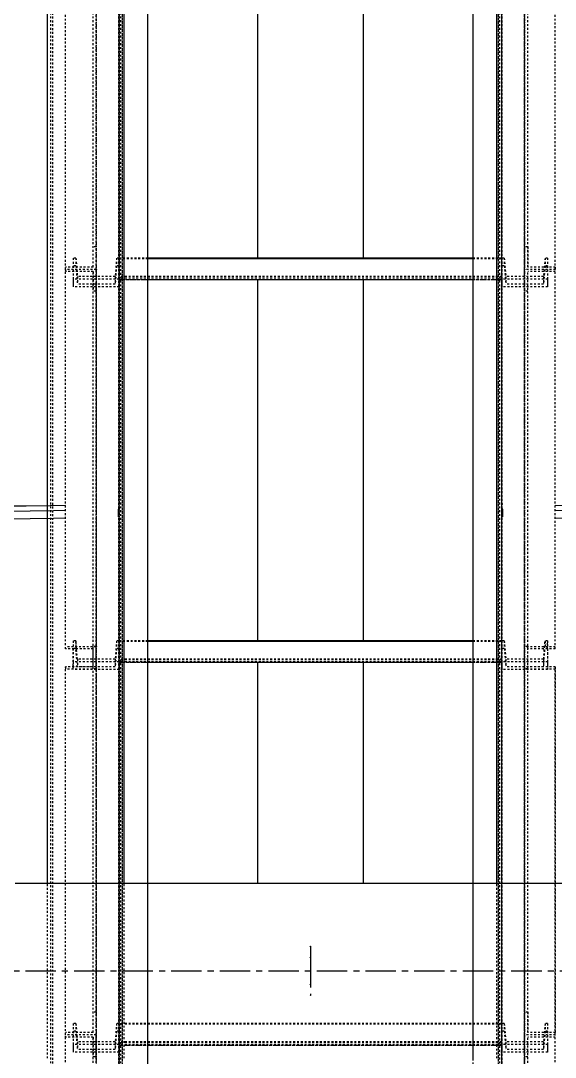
# Model space of a CAD drawing. Header units: millimetres. Extents: x 5143 to 30813, y 232 to 21408.
# Drawn here: x 12029.3 to 12169, y 16537.7 to 16808.5 of the extents above; entities that cross this region are included whole.
import ezdxf

# ---------------------------------------------------------------- set-up
doc = ezdxf.new("R2010")
doc.units = ezdxf.units.MM
doc.header["$LTSCALE"] = 0.25
for name, pattern in [('CENTER', [50.8, 31.75, -6.35, 6.35, -6.35]), ('XKITLINE00', [0]), ('XKITLINE02', [4, 2, -2]), ('XKITLINE03', [6, 3, -1, 1, -1])]:
    doc.linetypes.add(name, pattern=pattern)

msp = doc.modelspace()

# ---------------------------------------------------------------- linework, layer by layer
at = {"color": 3, "linetype": 'XKITLINE02'}
for p, q in [((12037.16, 16090.12), (12037.16, 17150.24)), ((12037.69, 16090.06), (12037.69, 17150.18)), ((12054.93, 16090.06), (12054.93, 17150.18)), ((12054.99, 16090.89), (12055.02, 17151.06)), ((12055, 16090.52), (12055.03, 17150.7)), ((12055.46, 16090.12), (12055.46, 17150.24)), ((12055.84, 16090.86), (12055.87, 17151.04)), ((12055.85, 16090.55), (12055.88, 17150.73)), ((12062.49, 16090.89), (12062.52, 17151.06)), ((12062.49, 16090.87), (12062.52, 17150.72)), ((12062.5, 16090.54), (12062.53, 17150.72)), ((12147.49, 16090.87), (12147.49, 17150.72)), ((12154.14, 16090.86), (12154.14, 17151.04)), ((12154.14, 16090.55), (12154.14, 17150.72)), ((12154.54, 16090.12), (12154.54, 17150.24)), ((12154.99, 16090.89), (12154.99, 17151.06)), ((12154.99, 16090.52), (12154.99, 17150.7)), ((12155.07, 16090.06), (12155.07, 17150.18)), ((12048.21, 16744.12), (12048.21, 16845)), ((12049.01, 16743.53), (12049.01, 16845)), ((12160.99, 16743.53), (12160.99, 16845)), ((12161.79, 16744.12), (12161.79, 16845)), ((12041.01, 16743.53), (12041.01, 16839.68)), ((12168.99, 16743.53), (12168.99, 16839.68)), ((12049.01, 16749.43), (12048.21, 16749.43)), ((12160.99, 16749.43), (12160.99, 16743.53)), ((12161.79, 16749.43), (12160.99, 16749.43)), ((12161.79, 16749.43), (12161.79, 16744.12)), ((12043.01, 16746.49), (12043.01, 16744.46)), ((12043.69, 16746.49), (12043.01, 16746.49)), ((12043.01, 16746.49), (12043.01, 16740.99)), ((12043.69, 16746.49), (12043.69, 16744.46)), ((12043.69, 16746.49), (12044.08, 16741.69)), ((12054.33, 16746.49), (12053.95, 16741.69)), ((12054.33, 16746.49), (12054.33, 16744.46)), ((12055.01, 16746.49), (12054.33, 16746.49)), ((12062.51, 16746.49), (12055.01, 16746.49)), ((12055.01, 16740.78), (12055.01, 16746.49)), ((12055.01, 16746.49), (12055.01, 16744.46)), ((12055.01, 16746.49), (12055.01, 16740.99)), ((12062.51, 16746.48), (12055.01, 16746.48)), ((12062.51, 16746.29), (12055.01, 16746.29)), ((12062.51, 16746.28), (12055.01, 16746.28)), ((12154.99, 16746.49), (12147.49, 16746.49)), ((12154.99, 16746.48), (12147.49, 16746.48)), ((12154.99, 16746.29), (12147.49, 16746.29)), ((12154.99, 16746.28), (12147.49, 16746.28)), ((12154.99, 16740.78), (12154.99, 16746.49)), ((12154.99, 16746.49), (12154.99, 16740.99)), ((12155.67, 16746.49), (12154.99, 16746.49)), ((12154.99, 16746.49), (12154.99, 16744.46)), ((12155.67, 16746.49), (12156.06, 16741.69)), ((12155.67, 16746.49), (12155.67, 16744.46)), ((12166.31, 16746.49), (12165.93, 16741.69)), ((12166.99, 16746.49), (12166.31, 16746.49)), ((12166.31, 16746.49), (12166.31, 16744.46)), ((12166.99, 16746.49), (12166.99, 16740.99)), ((12166.99, 16746.49), (12166.99, 16744.46)), ((12048.21, 16744.12), (12041.01, 16744.12)), ((12041.01, 16743.53), (12041.01, 16742.95)), ((12049.01, 16743.53), (12041.01, 16743.53)), ((12041.01, 16644.36), (12041.01, 16743.53)), ((12049.01, 16743.53), (12041.01, 16743.53)), ((12043.69, 16744.46), (12043.01, 16744.46)), ((12043.01, 16744.46), (12043.01, 16738.96)), ((12043.69, 16744.46), (12044.08, 16739.66)), ((12049.01, 16737.8), (12049.01, 16743.53)), ((12054.33, 16744.46), (12053.95, 16739.66)), ((12055.01, 16744.46), (12054.33, 16744.46)), ((12055.01, 16744.46), (12055.01, 16738.96)), ((12154.99, 16744.46), (12154.99, 16738.96)), ((12155.67, 16744.46), (12154.99, 16744.46)), ((12155.67, 16744.46), (12156.06, 16739.66)), ((12160.99, 16639.21), (12160.99, 16743.53)), ((12168.99, 16743.53), (12160.99, 16743.53)), ((12168.99, 16743.53), (12160.99, 16743.53)), ((12168.99, 16744.12), (12161.79, 16744.12)), ((12166.31, 16744.46), (12165.93, 16739.66)), ((12166.99, 16744.46), (12166.31, 16744.46)), ((12166.99, 16744.46), (12166.99, 16738.96)), ((12168.99, 16744.12), (12168.99, 16743.53)), ((12168.99, 16644.36), (12168.99, 16743.53)), ((12048.21, 16742.95), (12041.01, 16742.95)), ((12043.01, 16740.99), (12043.01, 16738.96)), ((12055.01, 16740.99), (12043.01, 16740.99)), ((12044.08, 16741.69), (12044.08, 16739.66)), ((12053.95, 16741.69), (12044.08, 16741.69)), ((12048.21, 16742.95), (12048.21, 16737.8)), ((12048.21, 16639.21), (12048.21, 16742.95)), ((12053.95, 16741.69), (12053.95, 16739.66)), ((12154.99, 16741.68), (12055.01, 16741.68)), ((12154.99, 16741.5), (12055.01, 16741.5)), ((12154.99, 16740.99), (12055.01, 16740.99)), ((12055.01, 16740.99), (12055.01, 16738.96)), ((12062.51, 16740.78), (12055.01, 16740.78)), ((12154.99, 16740.78), (12147.49, 16740.78)), ((12166.99, 16740.99), (12154.99, 16740.99)), ((12154.99, 16740.99), (12154.99, 16738.96)), ((12165.93, 16741.69), (12156.06, 16741.69)), ((12156.06, 16741.69), (12156.06, 16739.66)), ((12161.79, 16639.21), (12161.79, 16742.95)), ((12168.99, 16742.95), (12161.79, 16742.95)), ((12165.93, 16741.69), (12165.93, 16739.66)), ((12166.99, 16740.99), (12166.99, 16738.96)), ((12055.01, 16738.96), (12043.01, 16738.96)), ((12053.95, 16739.66), (12044.08, 16739.66)), ((12049.01, 16639.21), (12049.01, 16739.66)), ((12166.99, 16738.96), (12154.99, 16738.96)), ((12165.93, 16739.66), (12156.06, 16739.66)), ((12049.01, 16737.8), (12048.21, 16737.8)), ((12161.79, 16737.8), (12160.99, 16737.8)), ((12043.01, 16646.51), (12043.01, 16644.47)), ((12043.69, 16646.51), (12043.01, 16646.51)), ((12043.01, 16646.51), (12043.01, 16641.01)), ((12043.69, 16646.51), (12043.69, 16644.47)), ((12044.08, 16641.71), (12043.69, 16646.51)), ((12054.33, 16646.51), (12053.95, 16641.71)), ((12054.33, 16646.51), (12054.33, 16644.47)), ((12055.01, 16646.51), (12054.33, 16646.51)), ((12062.51, 16646.51), (12055.01, 16646.51)), ((12055.01, 16640.79), (12055.01, 16646.51)), ((12055.01, 16646.51), (12055.01, 16644.47)), ((12055.01, 16646.51), (12055.01, 16641.01)), ((12062.51, 16646.5), (12055.01, 16646.5)), ((12062.51, 16646.3), (12055.01, 16646.3)), ((12062.51, 16646.29), (12055.01, 16646.29)), ((12154.99, 16646.51), (12147.49, 16646.51)), ((12154.99, 16646.5), (12147.49, 16646.5)), ((12154.99, 16646.3), (12147.49, 16646.3)), ((12154.99, 16646.29), (12147.49, 16646.29)), ((12154.99, 16640.79), (12154.99, 16646.51)), ((12154.99, 16646.51), (12154.99, 16641.01)), ((12155.67, 16646.51), (12154.99, 16646.51)), ((12154.99, 16646.51), (12154.99, 16644.47)), ((12155.67, 16646.51), (12156.06, 16641.71)), ((12155.67, 16646.51), (12155.67, 16644.47)), ((12165.93, 16641.71), (12166.31, 16646.51)), ((12166.99, 16646.51), (12166.31, 16646.51)), ((12166.31, 16646.51), (12166.31, 16644.47)), ((12166.99, 16646.51), (12166.99, 16641.01)), ((12166.99, 16644.36), (12166.99, 16646.51)), ((12049.01, 16644.94), (12041.01, 16644.94)), ((12048.21, 16644.36), (12041.01, 16644.36)), ((12043.69, 16644.47), (12043.01, 16644.47)), ((12043.01, 16638.97), (12043.01, 16644.47)), ((12044.08, 16639.67), (12043.69, 16644.47)), ((12049.01, 16645.03), (12048.21, 16645.03)), ((12048.21, 16639.71), (12048.21, 16645.03)), ((12048.21, 16544.15), (12048.21, 16645.03)), ((12049.01, 16639.12), (12049.01, 16645.03)), ((12049.01, 16543.56), (12049.01, 16645.03)), ((12054.33, 16644.47), (12053.95, 16639.67)), ((12055.01, 16644.47), (12054.33, 16644.47)), ((12055.01, 16644.47), (12055.01, 16638.97)), ((12154.99, 16644.47), (12154.99, 16638.97)), ((12155.67, 16644.47), (12154.99, 16644.47)), ((12155.67, 16644.47), (12156.06, 16639.67)), ((12160.99, 16543.56), (12160.99, 16645.03)), ((12161.79, 16645.03), (12160.99, 16645.03)), ((12168.99, 16644.93), (12160.99, 16644.93)), ((12161.79, 16544.15), (12161.79, 16645.03)), ((12168.99, 16644.36), (12161.79, 16644.36)), ((12165.93, 16639.67), (12166.31, 16644.47)), ((12166.99, 16644.47), (12166.31, 16644.47)), ((12166.99, 16644.36), (12166.99, 16638.97)), ((12043.01, 16641.01), (12043.01, 16638.97)), ((12055.01, 16641.01), (12043.01, 16641.01)), ((12044.08, 16641.71), (12044.08, 16639.67)), ((12053.95, 16641.71), (12044.08, 16641.71)), ((12053.95, 16641.71), (12053.95, 16639.67)), ((12154.99, 16641.69), (12055.01, 16641.69)), ((12154.99, 16641.51), (12055.01, 16641.51)), ((12154.99, 16641.01), (12055.01, 16641.01)), ((12055.01, 16641.01), (12055.01, 16638.97)), ((12062.51, 16640.79), (12055.01, 16640.79)), ((12154.99, 16640.79), (12147.49, 16640.79)), ((12166.99, 16641.01), (12154.99, 16641.01)), ((12154.99, 16641.01), (12154.99, 16638.97)), ((12165.93, 16641.71), (12156.06, 16641.71)), ((12156.06, 16641.71), (12156.06, 16639.67)), ((12165.93, 16641.71), (12165.93, 16639.67)), ((12166.99, 16641.01), (12166.99, 16638.97)), ((12048.21, 16639.71), (12041.01, 16639.71)), ((12041.01, 16639.71), (12041.01, 16639.12)), ((12041.01, 16543.56), (12041.01, 16639.71)), ((12049.01, 16639.12), (12041.01, 16639.12)), ((12055.01, 16638.97), (12043.01, 16638.97)), ((12053.95, 16639.67), (12044.08, 16639.67)), ((12049.01, 16639.21), (12048.21, 16639.21)), ((12166.99, 16638.97), (12154.99, 16638.97)), ((12165.93, 16639.67), (12156.06, 16639.67)), ((12161.79, 16639.21), (12160.99, 16639.21)), ((12168.99, 16639.12), (12160.99, 16639.12)), ((12168.99, 16639.71), (12161.79, 16639.71)), ((12168.99, 16543.56), (12168.99, 16639.71)), ((12168.99, 16639.71), (12168.99, 16544.15)), ((12036.31, 16537.43), (12036.31, 16583.12)), ((12056.31, 16537.43), (12056.31, 16583.12)), ((12062.51, 16537.43), (12062.51, 16583.12)), ((12147.49, 16537.43), (12147.49, 16583.12)), ((12153.69, 16537.43), (12153.69, 16583.12)), ((12049.01, 16549.46), (12048.21, 16549.46)), ((12161.79, 16549.46), (12160.99, 16549.46)), ((12161.79, 16549.46), (12161.79, 16544.15)), ((12043.01, 16546.53), (12043.01, 16544.49)), ((12043.69, 16546.53), (12043.01, 16546.53)), ((12043.01, 16546.53), (12043.01, 16541.03)), ((12043.69, 16546.53), (12043.69, 16544.49)), ((12043.69, 16546.53), (12044.08, 16541.73)), ((12054.33, 16546.53), (12053.95, 16541.73)), ((12054.33, 16546.53), (12054.33, 16544.49)), ((12055.01, 16546.53), (12054.33, 16546.53)), ((12154.99, 16546.53), (12055.01, 16546.53)), ((12055.01, 16540.81), (12055.01, 16546.53)), ((12055.01, 16546.53), (12055.01, 16544.49)), ((12055.01, 16546.53), (12055.01, 16541.03)), ((12154.99, 16546.51), (12055.01, 16546.51)), ((12154.99, 16546.32), (12055.01, 16546.32)), ((12154.99, 16546.31), (12055.01, 16546.31)), ((12154.99, 16540.81), (12154.99, 16546.53)), ((12154.99, 16546.53), (12154.99, 16541.03)), ((12155.67, 16546.53), (12154.99, 16546.53)), ((12154.99, 16546.53), (12154.99, 16544.49)), ((12155.67, 16546.53), (12156.06, 16541.73)), ((12155.67, 16546.53), (12155.67, 16544.49)), ((12166.31, 16546.53), (12165.93, 16541.73)), ((12166.99, 16546.53), (12166.31, 16546.53)), ((12166.31, 16546.53), (12166.31, 16544.49)), ((12166.99, 16546.53), (12166.99, 16541.03)), ((12166.99, 16546.53), (12166.99, 16544.49)), ((12048.21, 16544.15), (12041.01, 16544.15)), ((12041.01, 16542.8), (12041.01, 16543.56)), ((12049.01, 16543.56), (12041.01, 16543.56)), ((12049.01, 16543.56), (12041.01, 16543.56)), ((12048.21, 16542.99), (12041.01, 16542.99)), ((12041.01, 16444.4), (12041.01, 16542.99)), ((12043.69, 16544.49), (12043.01, 16544.49)), ((12043.01, 16544.49), (12043.01, 16538.99)), ((12043.69, 16544.49), (12044.08, 16539.69)), ((12048.21, 16542.99), (12048.21, 16537.84)), ((12048.21, 16439.24), (12048.21, 16542.99)), ((12049.01, 16537.84), (12049.01, 16543.56)), ((12054.33, 16544.49), (12053.95, 16539.69)), ((12055.01, 16544.49), (12054.33, 16544.49)), ((12055.01, 16544.49), (12055.01, 16538.99)), ((12154.99, 16544.49), (12154.99, 16538.99)), ((12155.67, 16544.49), (12154.99, 16544.49)), ((12155.67, 16544.49), (12156.06, 16539.69)), ((12160.99, 16439.24), (12160.99, 16543.56)), ((12168.99, 16543.56), (12160.99, 16543.56)), ((12168.99, 16543.56), (12160.99, 16543.56)), ((12168.99, 16544.15), (12161.79, 16544.15)), ((12161.79, 16439.24), (12161.79, 16542.99)), ((12168.99, 16542.99), (12161.79, 16542.99)), ((12166.31, 16544.49), (12165.93, 16539.69)), ((12166.99, 16544.49), (12166.31, 16544.49)), ((12166.99, 16544.49), (12166.99, 16538.99)), ((12168.99, 16444.4), (12168.99, 16543.56)), ((12043.01, 16541.03), (12043.01, 16538.99)), ((12055.01, 16541.03), (12043.01, 16541.03)), ((12044.08, 16541.73), (12044.08, 16539.69)), ((12053.95, 16541.73), (12044.08, 16541.73)), ((12049.01, 16439.24), (12049.01, 16542.8)), ((12053.95, 16541.73), (12053.95, 16539.69)), ((12154.99, 16541.71), (12055.01, 16541.71)), ((12154.99, 16541.53), (12055.01, 16541.53)), ((12154.99, 16541.03), (12055.01, 16541.03)), ((12055.01, 16541.03), (12055.01, 16538.99)), ((12154.99, 16540.81), (12055.01, 16540.81)), ((12166.99, 16541.03), (12154.99, 16541.03)), ((12154.99, 16541.03), (12154.99, 16538.99)), ((12165.93, 16541.73), (12156.06, 16541.73)), ((12156.06, 16541.73), (12156.06, 16539.69)), ((12165.93, 16541.73), (12165.93, 16539.69)), ((12166.99, 16541.03), (12166.99, 16538.99)), ((12055.01, 16538.99), (12043.01, 16538.99)), ((12053.95, 16539.69), (12044.08, 16539.69)), ((12049.01, 16537.84), (12048.21, 16537.84)), ((12166.99, 16538.99), (12154.99, 16538.99)), ((12165.93, 16539.69), (12156.06, 16539.69)), ((12161.79, 16537.84), (12160.99, 16537.84))]:
    msp.add_line(p, q, dxfattribs=at)
at = {"color": 1, "linetype": 'XKITLINE03'}
for p, q in [((12049.01, 17151.1), (12049.01, 16086.72)), ((12055.02, 17151.06), (12054.99, 16090.89)), ((12154.99, 16090.89), (12154.99, 17151.06)), ((12160.99, 17151.1), (12160.99, 16086.72)), ((12049.01, 16839.09), (12049.01, 16743.53)), ((12160.99, 16743.53), (12160.99, 16839.09)), ((12049.01, 16743.53), (12049.01, 16644.94)), ((12160.99, 16644.93), (12160.99, 16743.53)), ((12055.01, 16738.96), (12055.01, 16740.99)), ((12154.99, 16740.78), (12055.01, 16740.78)), ((12154.99, 16740.99), (12154.99, 16738.96)), ((12055.01, 16638.97), (12055.01, 16641.01)), ((12154.99, 16640.79), (12055.01, 16640.79)), ((12154.99, 16641.01), (12154.99, 16638.97)), ((12049.01, 16639.12), (12049.01, 16543.56)), ((12160.99, 16543.56), (12160.99, 16639.12)), ((12049.01, 16543.56), (12049.01, 16444.97)), ((12160.99, 16444.97), (12160.99, 16543.56)), ((12055.01, 16538.99), (12055.01, 16541.03)), ((12154.99, 16540.81), (12055.01, 16540.81)), ((12154.99, 16541.03), (12154.99, 16538.99))]:
    msp.add_line(p, q, dxfattribs=at)
at = {"color": 7, "linetype": 'XKITLINE00'}
for p, q in [((12153.69, 16583.12), (12153.69, 17003.71)), ((12147.49, 16583.12), (12147.49, 16994.12)), ((12062.51, 16583.12), (12062.52, 16862.65)), ((12056.31, 16583.12), (12056.31, 16853.05)), ((12036.31, 16583.12), (12036.31, 16822.11)), ((12147.49, 16746.49), (12062.51, 16746.49)), ((12147.49, 16746.48), (12062.51, 16746.48)), ((12147.49, 16746.29), (12062.51, 16746.29)), ((12147.49, 16746.28), (12062.51, 16746.28)), ((12147.49, 16740.78), (12062.51, 16740.78)), ((12147.49, 16646.51), (12062.51, 16646.51)), ((12147.49, 16646.5), (12062.51, 16646.5)), ((12147.49, 16646.3), (12062.51, 16646.3)), ((12147.49, 16646.29), (12062.51, 16646.29)), ((12147.49, 16640.79), (12062.51, 16640.79))]:
    msp.add_line(p, q, dxfattribs=at)
at = {"color": 8, "linetype": 'XKITLINE00'}
for p, q in [((12091.2, 16840.76), (12091.2, 16746.49)), ((12118.8, 16840.76), (12118.8, 16746.49)), ((12091.2, 16740.78), (12091.2, 16646.51)), ((12118.8, 16740.78), (12118.8, 16646.51)), ((12030.66, 16681.71), (12024.29, 16681.66)), ((12036.93, 16681.79), (12030.66, 16681.71)), ((12041.01, 16681.85), (12036.93, 16681.79)), ((12055.01, 16682.18), (12054.73, 16682.17)), ((12155.28, 16682.17), (12154.99, 16682.18)), ((12173.07, 16681.79), (12168.99, 16681.85)), ((12031.72, 16680.37), (12025.45, 16680.29)), ((12031.72, 16678.37), (12025.45, 16678.29)), ((12037.82, 16680.47), (12031.72, 16680.37)), ((12037.82, 16678.47), (12031.72, 16678.37)), ((12041.01, 16680.54), (12037.82, 16680.47)), ((12041.01, 16678.54), (12037.82, 16678.47)), ((12054.77, 16680.92), (12054.73, 16680.92)), ((12054.77, 16678.92), (12054.73, 16678.92)), ((12055.01, 16680.98), (12054.77, 16680.92)), ((12054.77, 16680.92), (12054.77, 16678.92)), ((12055.01, 16678.99), (12054.77, 16678.92)), ((12155.22, 16680.92), (12154.99, 16680.98)), ((12155.22, 16678.92), (12154.99, 16678.98)), ((12155.28, 16680.92), (12155.22, 16680.92)), ((12155.22, 16680.92), (12155.22, 16678.92)), ((12155.28, 16678.92), (12155.22, 16678.92)), ((12172.17, 16680.47), (12168.99, 16680.54)), ((12172.17, 16678.47), (12168.99, 16678.54)), ((12091.2, 16640.79), (12091.2, 16583.12)), ((12118.8, 16640.79), (12118.8, 16583.12)), ((12182.19, 16583.12), (12027.8, 16583.12))]:
    msp.add_line(p, q, dxfattribs=at)
at = {"color": 8, "linetype": 'CENTER'}
for p, q in [((12105, 16566.71), (12105, 16556.72)), ((12105, 16563.83), (12105, 16553.84)), ((11840, 16560.28), (12370, 16560.27))]:
    msp.add_line(p, q, dxfattribs=at)
at = {"color": 1, "linetype": 'XKITLINE00'}
for centre in [(12049.01, 16743.53), (12049.01, 16743.53), (12160.99, 16743.53), (12160.99, 16743.53), (12055.01, 16740.99), (12055.01, 16740.78), (12154.99, 16740.99), (12154.99, 16740.78), (12055.01, 16738.96), (12154.99, 16738.96), (12049.01, 16644.94), (12160.99, 16644.93), (12055.01, 16641.01), (12055.01, 16640.79), (12154.99, 16641.01), (12154.99, 16640.79), (12049.01, 16639.12), (12055.01, 16638.97), (12154.99, 16638.97), (12160.99, 16639.12), (12049.01, 16543.56), (12049.01, 16543.56), (12160.99, 16543.56), (12160.99, 16543.56), (12055.01, 16541.03), (12055.01, 16540.81), (12154.99, 16541.03), (12154.99, 16540.81), (12055.01, 16538.99), (12154.99, 16538.99)]:
    msp.add_circle(centre, 0.05, dxfattribs=at)
at = {"color": 8, "linetype": 'XKITLINE00'}
for centre in [(12105, 16566.71), (12105, 16563.83), (12105, 16556.72), (12105, 16553.84)]:
    msp.add_circle(centre, 0.05, dxfattribs=at)

doc.saveas('drawing.dxf')
